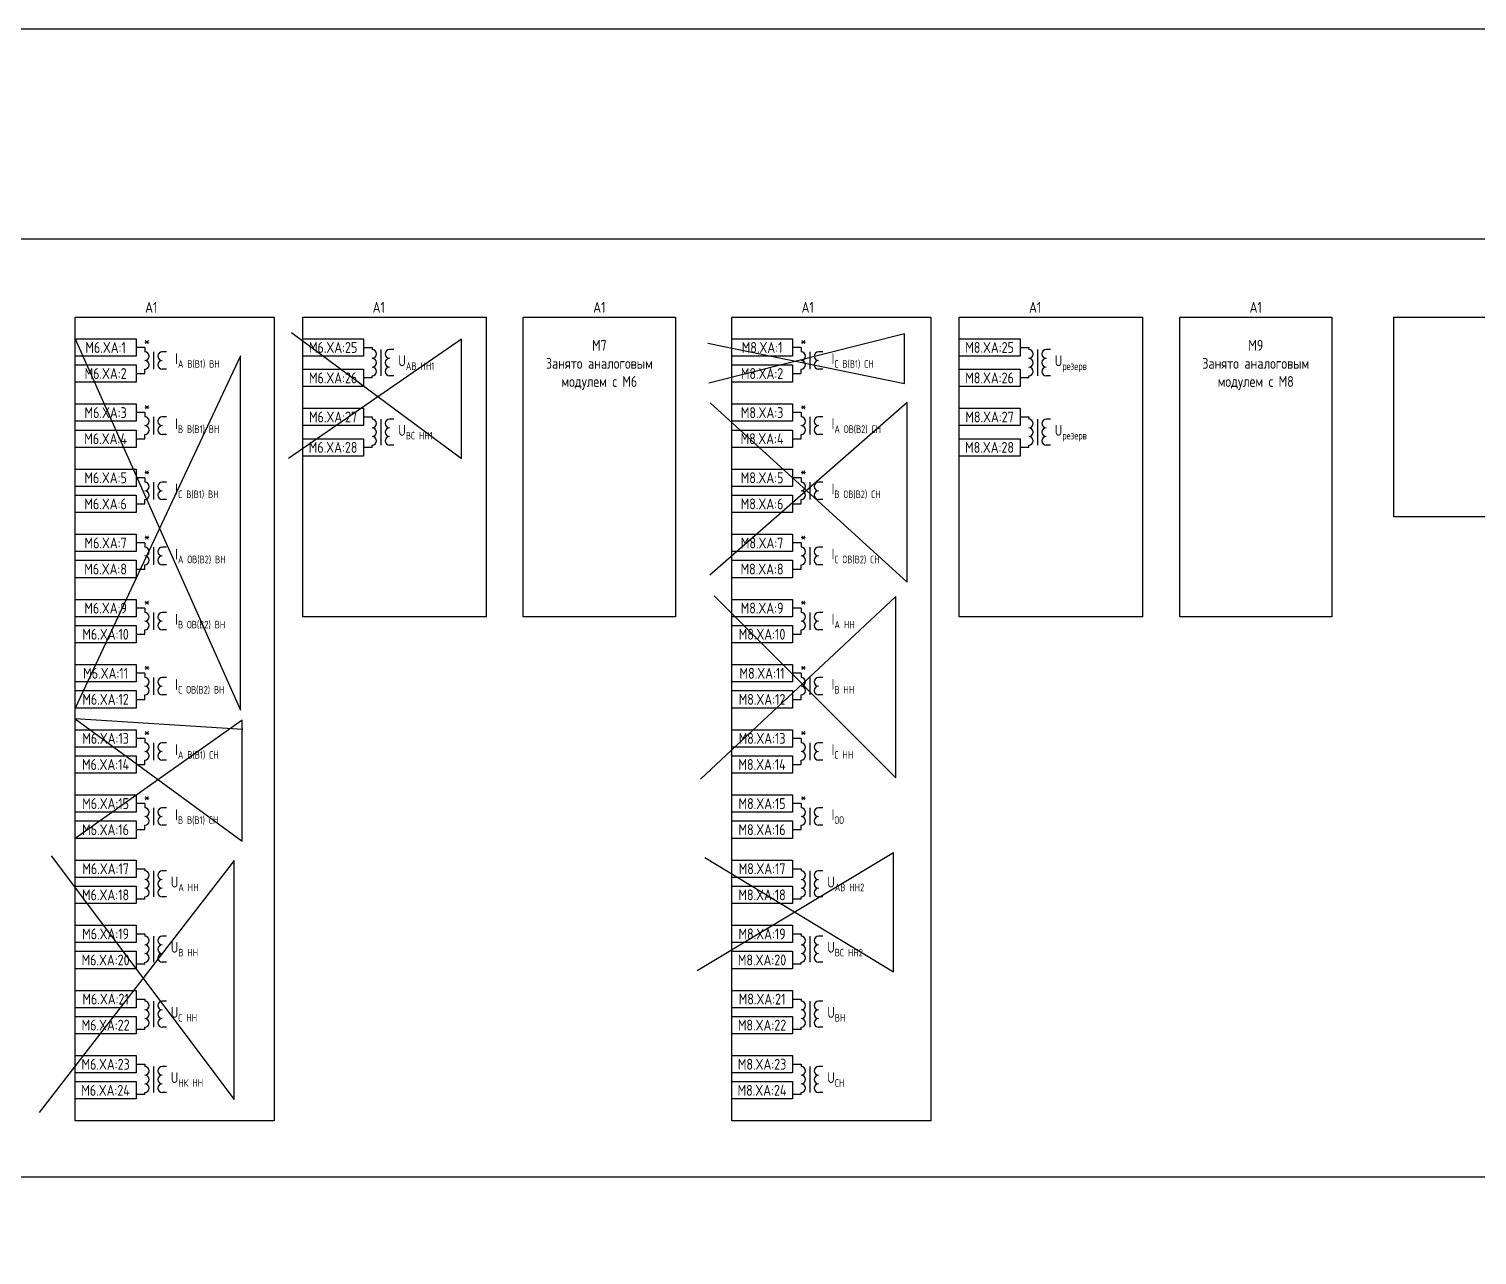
# Model space of a CAD drawing. Header units: millimetres. Extents: x -1117 to 2934, y -90 to 586.
# Drawn here: x 300.9 to 634.3, y 303.8 to 586 of the extents above; entities that cross this region are included whole.
import ezdxf

# ---------------------------------------------------------------- set-up
doc = ezdxf.new("R2010")
doc.units = ezdxf.units.MM
doc.styles.add('Gost_type_A', font='GOST_A.TTF')

msp = doc.modelspace()

# ---------------------------------------------------------------- linework, layer by layer
at = {"color": 6}
for p, q in [((311.59, 514.68), (349.61, 429.19)), ((400.55, 514.56), (360.72, 487.11)), ((361.41, 516.16), (400.55, 487.11)), ((400.55, 487.11), (400.55, 514.56)), ((457.19, 513.7), (502.5, 504.37)), ((502.5, 515.85), (457.42, 504.49)), ((502.5, 504.37), (502.5, 515.85)), ((349.61, 510.77), (311.59, 429.68)), ((349.61, 429.19), (349.61, 510.77)), ((503.09, 500.04), (457.67, 460.24)), ((457.79, 499.91), (503.09, 458.62)), ((503.09, 458.62), (503.09, 500.04)), ((500.52, 455.34), (455.55, 413.31)), ((458.66, 455.47), (500.52, 413.61)), ((500.52, 413.61), (500.52, 455.34)), ((350.17, 424.77), (311.59, 427.18)), ((311.59, 427.18), (350.05, 399.06)), ((350.05, 426.85), (311.59, 399.68)), ((350.05, 399.06), (350.05, 426.85)), ((348.18, 394.55), (303.25, 336.54)), ((306.05, 395.62), (348.18, 339.55)), ((348.18, 339.55), (348.18, 394.55)), ((499.99, 396.31), (454.78, 369.2)), ((456.5, 395.31), (499.99, 368.92)), ((499.99, 368.92), (499.99, 396.31))]:
    msp.add_line(p, q, dxfattribs=at)
for p, q in [((327.59, 512.68), (325.59, 512.68)), ((478.72, 512.68), (476.72, 512.68)), ((325.59, 506.68), (327.59, 506.68)), ((476.72, 506.68), (478.72, 506.68)), ((327.59, 497.68), (325.59, 497.68)), ((478.72, 497.68), (476.72, 497.68)), ((325.59, 491.68), (327.59, 491.68)), ((476.72, 491.68), (478.72, 491.68)), ((327.59, 482.68), (325.59, 482.68)), ((478.72, 482.68), (476.72, 482.68)), ((325.59, 476.68), (327.59, 476.68)), ((476.72, 476.68), (478.72, 476.68)), ((327.59, 467.68), (325.59, 467.68)), ((478.72, 467.68), (476.72, 467.68)), ((325.59, 461.68), (327.59, 461.68)), ((476.72, 461.68), (478.72, 461.68)), ((327.59, 452.68), (325.59, 452.68)), ((478.72, 452.68), (476.72, 452.68)), ((325.59, 446.68), (327.59, 446.68)), ((476.72, 446.68), (478.72, 446.68)), ((327.59, 437.68), (325.59, 437.68)), ((478.72, 437.68), (476.72, 437.68)), ((325.59, 431.68), (327.59, 431.68)), ((476.72, 431.68), (478.72, 431.68)), ((327.59, 422.68), (325.59, 422.68)), ((478.72, 422.68), (476.72, 422.68)), ((325.59, 416.68), (327.59, 416.68)), ((476.72, 416.68), (478.72, 416.68)), ((327.59, 407.68), (325.59, 407.68)), ((478.72, 407.68), (476.72, 407.68)), ((325.59, 401.68), (327.59, 401.68)), ((476.72, 401.68), (478.72, 401.68))]:
    msp.add_line(p, q)
at = {"ltscale": 4}
for p, q in [((327.59, 512.68), (327.59, 511.68)), ((327.59, 512.18), (327.59, 511.68)), ((329.59, 511.68), (329.59, 507.68)), ((329.59, 511.68), (329.59, 507.68)), ((332.59, 511.68), (331.59, 511.68)), ((332.59, 511.68), (331.59, 511.68)), ((377.97, 512.68), (379.97, 512.68)), ((379.97, 512.68), (379.97, 512.18)), ((379.97, 512.68), (379.97, 512.18)), ((381.97, 512.18), (381.97, 508.18)), ((381.97, 510.18), (381.97, 506.18)), ((384.97, 512.18), (383.97, 512.18)), ((478.72, 512.68), (478.72, 511.68)), ((478.72, 512.18), (478.72, 511.68)), ((480.72, 511.68), (480.72, 507.68)), ((480.72, 511.68), (480.72, 507.68)), ((483.72, 511.68), (482.72, 511.68)), ((483.72, 511.68), (482.72, 511.68)), ((529.1, 512.68), (531.1, 512.68)), ((531.1, 512.68), (531.1, 512.18)), ((531.1, 512.68), (531.1, 512.18)), ((533.1, 512.18), (533.1, 508.18)), ((533.1, 510.18), (533.1, 506.18)), ((536.1, 512.18), (535.1, 512.18)), ((327.59, 506.68), (327.59, 507.68)), ((332.59, 507.68), (331.59, 507.68)), ((332.59, 507.68), (331.59, 507.68)), ((478.72, 506.68), (478.72, 507.68)), ((483.72, 507.68), (482.72, 507.68)), ((483.72, 507.68), (482.72, 507.68)), ((379.97, 505.68), (377.97, 505.68)), ((379.97, 505.68), (379.97, 506.18)), ((384.97, 506.18), (383.97, 506.18)), ((531.1, 505.68), (529.1, 505.68)), ((531.1, 505.68), (531.1, 506.18)), ((536.1, 506.18), (535.1, 506.18)), ((327.59, 497.68), (327.59, 496.68)), ((327.59, 497.18), (327.59, 496.68)), ((478.72, 497.68), (478.72, 496.68)), ((478.72, 497.18), (478.72, 496.68)), ((329.59, 496.68), (329.59, 492.68)), ((329.59, 496.68), (329.59, 492.68)), ((332.59, 496.68), (331.59, 496.68)), ((332.59, 496.68), (331.59, 496.68)), ((377.97, 496.68), (379.97, 496.68)), ((379.97, 496.68), (379.97, 496.18)), ((379.97, 496.68), (379.97, 496.18)), ((381.97, 496.18), (381.97, 492.18)), ((381.97, 494.18), (381.97, 490.18)), ((384.97, 496.18), (383.97, 496.18)), ((480.72, 496.68), (480.72, 492.68)), ((480.72, 496.68), (480.72, 492.68)), ((483.72, 496.68), (482.72, 496.68)), ((483.72, 496.68), (482.72, 496.68)), ((529.1, 496.68), (531.1, 496.68)), ((531.1, 496.68), (531.1, 496.18)), ((531.1, 496.68), (531.1, 496.18)), ((533.1, 496.18), (533.1, 492.18)), ((533.1, 494.18), (533.1, 490.18)), ((536.1, 496.18), (535.1, 496.18)), ((327.59, 491.68), (327.59, 492.68)), ((332.59, 492.68), (331.59, 492.68)), ((332.59, 492.68), (331.59, 492.68)), ((379.97, 489.68), (379.97, 490.18)), ((384.97, 490.18), (383.97, 490.18)), ((478.72, 491.68), (478.72, 492.68)), ((483.72, 492.68), (482.72, 492.68)), ((483.72, 492.68), (482.72, 492.68)), ((531.1, 489.68), (531.1, 490.18)), ((536.1, 490.18), (535.1, 490.18)), ((379.97, 489.68), (377.97, 489.68)), ((531.1, 489.68), (529.1, 489.68)), ((327.59, 482.68), (327.59, 481.68)), ((327.59, 482.18), (327.59, 481.68)), ((329.59, 481.68), (329.59, 477.68)), ((329.59, 481.68), (329.59, 477.68)), ((332.59, 481.68), (331.59, 481.68)), ((332.59, 481.68), (331.59, 481.68)), ((478.72, 482.68), (478.72, 481.68)), ((478.72, 482.18), (478.72, 481.68)), ((480.72, 481.68), (480.72, 477.68)), ((480.72, 481.68), (480.72, 477.68)), ((483.72, 481.68), (482.72, 481.68)), ((483.72, 481.68), (482.72, 481.68)), ((327.59, 476.68), (327.59, 477.68)), ((332.59, 477.68), (331.59, 477.68)), ((332.59, 477.68), (331.59, 477.68)), ((478.72, 476.68), (478.72, 477.68)), ((483.72, 477.68), (482.72, 477.68)), ((483.72, 477.68), (482.72, 477.68)), ((327.59, 467.68), (327.59, 466.68)), ((327.59, 467.18), (327.59, 466.68)), ((478.72, 467.68), (478.72, 466.68)), ((478.72, 467.18), (478.72, 466.68)), ((329.59, 466.68), (329.59, 462.68)), ((329.59, 466.68), (329.59, 462.68)), ((332.59, 466.68), (331.59, 466.68)), ((332.59, 466.68), (331.59, 466.68)), ((480.72, 466.68), (480.72, 462.68)), ((480.72, 466.68), (480.72, 462.68)), ((483.72, 466.68), (482.72, 466.68)), ((483.72, 466.68), (482.72, 466.68)), ((327.59, 461.68), (327.59, 462.68)), ((332.59, 462.68), (331.59, 462.68)), ((332.59, 462.68), (331.59, 462.68)), ((478.72, 461.68), (478.72, 462.68)), ((483.72, 462.68), (482.72, 462.68)), ((483.72, 462.68), (482.72, 462.68)), ((327.59, 452.68), (327.59, 451.68)), ((327.59, 452.18), (327.59, 451.68)), ((329.59, 451.68), (329.59, 447.68)), ((329.59, 451.68), (329.59, 447.68)), ((332.59, 451.68), (331.59, 451.68)), ((332.59, 451.68), (331.59, 451.68)), ((478.72, 452.68), (478.72, 451.68)), ((478.72, 452.18), (478.72, 451.68)), ((480.72, 451.68), (480.72, 447.68)), ((480.72, 451.68), (480.72, 447.68)), ((483.72, 451.68), (482.72, 451.68)), ((483.72, 451.68), (482.72, 451.68)), ((327.59, 446.68), (327.59, 447.68)), ((332.59, 447.68), (331.59, 447.68)), ((332.59, 447.68), (331.59, 447.68)), ((478.72, 446.68), (478.72, 447.68)), ((483.72, 447.68), (482.72, 447.68)), ((483.72, 447.68), (482.72, 447.68)), ((327.59, 437.68), (327.59, 436.68)), ((327.59, 437.18), (327.59, 436.68)), ((478.72, 437.68), (478.72, 436.68)), ((478.72, 437.18), (478.72, 436.68)), ((329.59, 436.68), (329.59, 432.68)), ((329.59, 436.68), (329.59, 432.68)), ((332.59, 436.68), (331.59, 436.68)), ((332.59, 436.68), (331.59, 436.68)), ((480.72, 436.68), (480.72, 432.68)), ((480.72, 436.68), (480.72, 432.68)), ((483.72, 436.68), (482.72, 436.68)), ((483.72, 436.68), (482.72, 436.68)), ((327.59, 431.68), (327.59, 432.68)), ((332.59, 432.68), (331.59, 432.68)), ((332.59, 432.68), (331.59, 432.68)), ((478.72, 431.68), (478.72, 432.68)), ((483.72, 432.68), (482.72, 432.68)), ((483.72, 432.68), (482.72, 432.68)), ((327.59, 422.68), (327.59, 421.68)), ((327.59, 422.18), (327.59, 421.68)), ((329.59, 421.68), (329.59, 417.68)), ((329.59, 421.68), (329.59, 417.68)), ((332.59, 421.68), (331.59, 421.68)), ((332.59, 421.68), (331.59, 421.68)), ((478.72, 422.68), (478.72, 421.68)), ((478.72, 422.18), (478.72, 421.68)), ((480.72, 421.68), (480.72, 417.68)), ((480.72, 421.68), (480.72, 417.68)), ((483.72, 421.68), (482.72, 421.68)), ((483.72, 421.68), (482.72, 421.68)), ((327.59, 416.68), (327.59, 417.68)), ((332.59, 417.68), (331.59, 417.68)), ((332.59, 417.68), (331.59, 417.68)), ((478.72, 416.68), (478.72, 417.68)), ((483.72, 417.68), (482.72, 417.68)), ((483.72, 417.68), (482.72, 417.68)), ((327.59, 407.68), (327.59, 406.68)), ((327.59, 407.18), (327.59, 406.68)), ((478.72, 407.68), (478.72, 406.68)), ((478.72, 407.18), (478.72, 406.68)), ((329.59, 406.68), (329.59, 402.68)), ((329.59, 406.68), (329.59, 402.68)), ((332.59, 406.68), (331.59, 406.68)), ((332.59, 406.68), (331.59, 406.68)), ((480.72, 406.68), (480.72, 402.68)), ((480.72, 406.68), (480.72, 402.68)), ((483.72, 406.68), (482.72, 406.68)), ((483.72, 406.68), (482.72, 406.68)), ((327.59, 401.68), (327.59, 402.68)), ((332.59, 402.68), (331.59, 402.68)), ((332.59, 402.68), (331.59, 402.68)), ((478.72, 401.68), (478.72, 402.68)), ((483.72, 402.68), (482.72, 402.68)), ((483.72, 402.68), (482.72, 402.68)), ((325.59, 392.68), (327.59, 392.68)), ((327.59, 392.68), (327.59, 392.18)), ((327.59, 392.68), (327.59, 392.18)), ((329.59, 392.18), (329.59, 388.18)), ((329.59, 390.18), (329.59, 386.18)), ((332.59, 392.18), (331.59, 392.18)), ((476.72, 392.68), (478.72, 392.68)), ((478.72, 392.68), (478.72, 392.18)), ((478.72, 392.68), (478.72, 392.18)), ((480.72, 392.18), (480.72, 388.18)), ((480.72, 390.18), (480.72, 386.18)), ((483.72, 392.18), (482.72, 392.18)), ((327.59, 385.68), (325.59, 385.68)), ((327.59, 385.68), (327.59, 386.18)), ((332.59, 386.18), (331.59, 386.18)), ((478.72, 385.68), (476.72, 385.68)), ((478.72, 385.68), (478.72, 386.18)), ((483.72, 386.18), (482.72, 386.18)), ((325.59, 377.68), (327.59, 377.68)), ((327.59, 377.68), (327.59, 377.18)), ((327.59, 377.68), (327.59, 377.18)), ((329.59, 377.18), (329.59, 373.18)), ((332.59, 377.18), (331.59, 377.18)), ((476.72, 377.68), (478.72, 377.68)), ((478.72, 377.68), (478.72, 377.18)), ((478.72, 377.68), (478.72, 377.18)), ((480.72, 377.18), (480.72, 373.18)), ((483.72, 377.18), (482.72, 377.18)), ((329.59, 375.18), (329.59, 371.18)), ((480.72, 375.18), (480.72, 371.18)), ((327.59, 370.68), (325.59, 370.68)), ((327.59, 370.68), (327.59, 371.18)), ((332.59, 371.18), (331.59, 371.18)), ((478.72, 370.68), (476.72, 370.68)), ((478.72, 370.68), (478.72, 371.18)), ((483.72, 371.18), (482.72, 371.18)), ((325.59, 362.68), (327.59, 362.68)), ((327.59, 362.68), (327.59, 362.18)), ((327.59, 362.68), (327.59, 362.18)), ((329.59, 362.18), (329.59, 358.18)), ((329.59, 360.18), (329.59, 356.18)), ((332.59, 362.18), (331.59, 362.18)), ((476.72, 362.68), (478.72, 362.68)), ((478.72, 362.68), (478.72, 362.18)), ((478.72, 362.68), (478.72, 362.18)), ((480.72, 362.18), (480.72, 358.18)), ((480.72, 360.18), (480.72, 356.18)), ((483.72, 362.18), (482.72, 362.18)), ((327.59, 355.68), (325.59, 355.68)), ((327.59, 355.68), (327.59, 356.18)), ((332.59, 356.18), (331.59, 356.18)), ((478.72, 355.68), (476.72, 355.68)), ((478.72, 355.68), (478.72, 356.18)), ((483.72, 356.18), (482.72, 356.18)), ((325.59, 347.68), (327.59, 347.68)), ((327.59, 347.68), (327.59, 347.18)), ((327.59, 347.68), (327.59, 347.18)), ((329.59, 347.18), (329.59, 343.18)), ((332.59, 347.18), (331.59, 347.18)), ((476.72, 347.68), (478.72, 347.68)), ((478.72, 347.68), (478.72, 347.18)), ((478.72, 347.68), (478.72, 347.18)), ((480.72, 347.18), (480.72, 343.18)), ((483.72, 347.18), (482.72, 347.18)), ((329.59, 345.18), (329.59, 341.18)), ((480.72, 345.18), (480.72, 341.18)), ((327.59, 340.68), (325.59, 340.68)), ((327.59, 340.68), (327.59, 341.18)), ((332.59, 341.18), (331.59, 341.18)), ((478.72, 340.68), (476.72, 340.68)), ((478.72, 340.68), (478.72, 341.18)), ((483.72, 341.18), (482.72, 341.18))]:
    msp.add_line(p, q, dxfattribs=at)
for points in [[(-1117.42, 586), (2934.29, 586), (2934.29, -90), (-1117.42, -90)], [(0, 537.68), (709.33, 537.68), (709.33, 321.68), (0, 321.68)], [(311.59, 519.68), (357.41, 519.68), (357.41, 334.68), (311.59, 334.68)], [(363.97, 519.68), (406.2, 519.68), (406.2, 450.68), (363.97, 450.68)], [(414.75, 519.68), (449.75, 519.68), (449.75, 450.68), (414.75, 450.68)], [(462.72, 519.68), (508.53, 519.68), (508.53, 334.68), (462.72, 334.68)], [(515.1, 519.68), (557.32, 519.68), (557.32, 450.68), (515.1, 450.68)], [(565.87, 519.68), (600.87, 519.68), (600.87, 450.68), (565.87, 450.68)], [(615.13, 519.68), (689.13, 519.68), (689.13, 473.68), (615.13, 473.68)], [(311.59, 514.68), (325.59, 514.68), (325.59, 510.68), (311.59, 510.68)], [(363.97, 514.68), (377.97, 514.68), (377.97, 510.68), (363.97, 510.68)], [(462.72, 514.68), (476.72, 514.68), (476.72, 510.68), (462.72, 510.68)], [(515.1, 514.68), (529.1, 514.68), (529.1, 510.68), (515.1, 510.68)], [(311.59, 508.68), (325.59, 508.68), (325.59, 504.68), (311.59, 504.68)], [(363.97, 507.68), (377.97, 507.68), (377.97, 503.68), (363.97, 503.68)], [(462.72, 508.68), (476.72, 508.68), (476.72, 504.68), (462.72, 504.68)], [(515.1, 507.68), (529.1, 507.68), (529.1, 503.68), (515.1, 503.68)], [(311.59, 499.68), (325.59, 499.68), (325.59, 495.68), (311.59, 495.68)], [(363.97, 498.68), (377.97, 498.68), (377.97, 494.68), (363.97, 494.68)], [(462.72, 499.68), (476.72, 499.68), (476.72, 495.68), (462.72, 495.68)], [(515.1, 498.68), (529.1, 498.68), (529.1, 494.68), (515.1, 494.68)], [(311.59, 493.68), (325.59, 493.68), (325.59, 489.68), (311.59, 489.68)], [(462.72, 493.68), (476.72, 493.68), (476.72, 489.68), (462.72, 489.68)], [(363.97, 491.68), (377.97, 491.68), (377.97, 487.68), (363.97, 487.68)], [(515.1, 491.68), (529.1, 491.68), (529.1, 487.68), (515.1, 487.68)], [(311.59, 484.68), (325.59, 484.68), (325.59, 480.68), (311.59, 480.68)], [(462.72, 484.68), (476.72, 484.68), (476.72, 480.68), (462.72, 480.68)], [(311.59, 478.68), (325.59, 478.68), (325.59, 474.68), (311.59, 474.68)], [(462.72, 478.68), (476.72, 478.68), (476.72, 474.68), (462.72, 474.68)], [(311.59, 469.68), (325.59, 469.68), (325.59, 465.68), (311.59, 465.68)], [(462.72, 469.68), (476.72, 469.68), (476.72, 465.68), (462.72, 465.68)], [(311.59, 463.68), (325.59, 463.68), (325.59, 459.68), (311.59, 459.68)], [(462.72, 463.68), (476.72, 463.68), (476.72, 459.68), (462.72, 459.68)], [(311.59, 454.68), (325.59, 454.68), (325.59, 450.68), (311.59, 450.68)], [(462.72, 454.68), (476.72, 454.68), (476.72, 450.68), (462.72, 450.68)], [(311.59, 448.68), (325.59, 448.68), (325.59, 444.68), (311.59, 444.68)], [(462.72, 448.68), (476.72, 448.68), (476.72, 444.68), (462.72, 444.68)], [(311.59, 439.68), (325.59, 439.68), (325.59, 435.68), (311.59, 435.68)], [(462.72, 439.68), (476.72, 439.68), (476.72, 435.68), (462.72, 435.68)], [(311.59, 433.68), (325.59, 433.68), (325.59, 429.68), (311.59, 429.68)], [(462.72, 433.68), (476.72, 433.68), (476.72, 429.68), (462.72, 429.68)], [(311.59, 424.68), (325.59, 424.68), (325.59, 420.68), (311.59, 420.68)], [(462.72, 424.68), (476.72, 424.68), (476.72, 420.68), (462.72, 420.68)], [(311.59, 418.68), (325.59, 418.68), (325.59, 414.68), (311.59, 414.68)], [(462.72, 418.68), (476.72, 418.68), (476.72, 414.68), (462.72, 414.68)], [(311.59, 409.68), (325.59, 409.68), (325.59, 405.68), (311.59, 405.68)], [(462.72, 409.68), (476.72, 409.68), (476.72, 405.68), (462.72, 405.68)], [(311.59, 403.68), (325.59, 403.68), (325.59, 399.68), (311.59, 399.68)], [(462.72, 403.68), (476.72, 403.68), (476.72, 399.68), (462.72, 399.68)], [(311.59, 394.68), (325.59, 394.68), (325.59, 390.68), (311.59, 390.68)], [(462.72, 394.68), (476.72, 394.68), (476.72, 390.68), (462.72, 390.68)], [(311.59, 388.68), (325.59, 388.68), (325.59, 384.68), (311.59, 384.68)], [(462.72, 388.68), (476.72, 388.68), (476.72, 384.68), (462.72, 384.68)], [(311.59, 379.68), (325.59, 379.68), (325.59, 375.68), (311.59, 375.68)], [(462.72, 379.68), (476.72, 379.68), (476.72, 375.68), (462.72, 375.68)], [(311.59, 373.68), (325.59, 373.68), (325.59, 369.68), (311.59, 369.68)], [(462.72, 373.68), (476.72, 373.68), (476.72, 369.68), (462.72, 369.68)], [(311.59, 364.68), (325.59, 364.68), (325.59, 360.68), (311.59, 360.68)], [(462.72, 364.68), (476.72, 364.68), (476.72, 360.68), (462.72, 360.68)], [(311.59, 358.68), (325.59, 358.68), (325.59, 354.68), (311.59, 354.68)], [(462.72, 358.68), (476.72, 358.68), (476.72, 354.68), (462.72, 354.68)], [(311.59, 349.68), (325.59, 349.68), (325.59, 345.68), (311.59, 345.68)], [(462.72, 349.68), (476.72, 349.68), (476.72, 345.68), (462.72, 345.68)], [(311.59, 343.68), (325.59, 343.68), (325.59, 339.68), (311.59, 339.68)], [(462.72, 343.68), (476.72, 343.68), (476.72, 339.68), (462.72, 339.68)]]:
    msp.add_lwpolyline(points, close=True)
for centre, start, end in [((327.59, 510.68), 270, 90), ((327.59, 510.68), 270, 90), ((331.59, 510.68), 90, 270), ((331.59, 510.68), 90, 270), ((379.97, 511.18), 270, 90), ((379.97, 509.18), 270, 90), ((383.97, 511.18), 90, 270), ((383.97, 511.18), 90, 270), ((383.97, 509.18), 90, 270), ((383.97, 509.18), 90, 270), ((478.72, 510.68), 270, 90), ((478.72, 510.68), 270, 90), ((482.72, 510.68), 90, 270), ((482.72, 510.68), 90, 270), ((531.1, 511.18), 270, 90), ((531.1, 509.18), 270, 90), ((535.1, 511.18), 90, 270), ((535.1, 511.18), 90, 270), ((535.1, 509.18), 90, 270), ((535.1, 509.18), 90, 270), ((327.59, 508.68), 270, 90), ((327.59, 508.68), 270, 90), ((331.59, 508.68), 90, 270), ((331.59, 508.68), 90, 270), ((379.97, 507.18), 270, 90), ((383.97, 507.18), 90, 270), ((478.72, 508.68), 270, 90), ((478.72, 508.68), 270, 90), ((482.72, 508.68), 90, 270), ((482.72, 508.68), 90, 270), ((531.1, 507.18), 270, 90), ((535.1, 507.18), 90, 270), ((327.59, 495.68), 270, 90), ((327.59, 495.68), 270, 90), ((327.59, 493.68), 270, 90), ((327.59, 493.68), 270, 90), ((331.59, 495.68), 90, 270), ((331.59, 495.68), 90, 270), ((331.59, 493.68), 90, 270), ((331.59, 493.68), 90, 270), ((379.97, 495.18), 270, 90), ((379.97, 493.18), 270, 90), ((383.97, 495.18), 90, 270), ((383.97, 495.18), 90, 270), ((383.97, 493.18), 90, 270), ((383.97, 493.18), 90, 270), ((478.72, 495.68), 270, 90), ((478.72, 495.68), 270, 90), ((478.72, 493.68), 270, 90), ((478.72, 493.68), 270, 90), ((482.72, 495.68), 90, 270), ((482.72, 495.68), 90, 270), ((482.72, 493.68), 90, 270), ((482.72, 493.68), 90, 270), ((531.1, 495.18), 270, 90), ((531.1, 493.18), 270, 90), ((535.1, 495.18), 90, 270), ((535.1, 495.18), 90, 270), ((535.1, 493.18), 90, 270), ((535.1, 493.18), 90, 270), ((379.97, 491.18), 270, 90), ((383.97, 491.18), 90, 270), ((531.1, 491.18), 270, 90), ((535.1, 491.18), 90, 270), ((327.59, 480.68), 270, 90), ((327.59, 480.68), 270, 90), ((331.59, 480.68), 90, 270), ((331.59, 480.68), 90, 270), ((478.72, 480.68), 270, 90), ((478.72, 480.68), 270, 90), ((482.72, 480.68), 90, 270), ((482.72, 480.68), 90, 270), ((327.59, 478.68), 270, 90), ((327.59, 478.68), 270, 90), ((331.59, 478.68), 90, 270), ((331.59, 478.68), 90, 270), ((478.72, 478.68), 270, 90), ((478.72, 478.68), 270, 90), ((482.72, 478.68), 90, 270), ((482.72, 478.68), 90, 270), ((327.59, 465.68), 270, 90), ((327.59, 465.68), 270, 90), ((327.59, 463.68), 270, 90), ((327.59, 463.68), 270, 90), ((331.59, 465.68), 90, 270), ((331.59, 465.68), 90, 270), ((331.59, 463.68), 90, 270), ((331.59, 463.68), 90, 270), ((478.72, 465.68), 270, 90), ((478.72, 465.68), 270, 90), ((478.72, 463.68), 270, 90), ((478.72, 463.68), 270, 90), ((482.72, 465.68), 90, 270), ((482.72, 465.68), 90, 270), ((482.72, 463.68), 90, 270), ((482.72, 463.68), 90, 270), ((327.59, 450.68), 270, 90), ((327.59, 450.68), 270, 90), ((331.59, 450.68), 90, 270), ((331.59, 450.68), 90, 270), ((478.72, 450.68), 270, 90), ((478.72, 450.68), 270, 90), ((482.72, 450.68), 90, 270), ((482.72, 450.68), 90, 270), ((327.59, 448.68), 270, 90), ((327.59, 448.68), 270, 90), ((331.59, 448.68), 90, 270), ((331.59, 448.68), 90, 270), ((478.72, 448.68), 270, 90), ((478.72, 448.68), 270, 90), ((482.72, 448.68), 90, 270), ((482.72, 448.68), 90, 270), ((327.59, 435.68), 270, 90), ((327.59, 435.68), 270, 90), ((327.59, 433.68), 270, 90), ((327.59, 433.68), 270, 90), ((331.59, 435.68), 90, 270), ((331.59, 435.68), 90, 270), ((331.59, 433.68), 90, 270), ((331.59, 433.68), 90, 270), ((478.72, 435.68), 270, 90), ((478.72, 435.68), 270, 90), ((478.72, 433.68), 270, 90), ((478.72, 433.68), 270, 90), ((482.72, 435.68), 90, 270), ((482.72, 435.68), 90, 270), ((482.72, 433.68), 90, 270), ((482.72, 433.68), 90, 270), ((327.59, 420.68), 270, 90), ((327.59, 420.68), 270, 90), ((331.59, 420.68), 90, 270), ((331.59, 420.68), 90, 270), ((478.72, 420.68), 270, 90), ((478.72, 420.68), 270, 90), ((482.72, 420.68), 90, 270), ((482.72, 420.68), 90, 270), ((327.59, 418.68), 270, 90), ((327.59, 418.68), 270, 90), ((331.59, 418.68), 90, 270), ((331.59, 418.68), 90, 270), ((478.72, 418.68), 270, 90), ((478.72, 418.68), 270, 90), ((482.72, 418.68), 90, 270), ((482.72, 418.68), 90, 270), ((327.59, 405.68), 270, 90), ((327.59, 405.68), 270, 90), ((327.59, 403.68), 270, 90), ((327.59, 403.68), 270, 90), ((331.59, 405.68), 90, 270), ((331.59, 405.68), 90, 270), ((331.59, 403.68), 90, 270), ((331.59, 403.68), 90, 270), ((478.72, 405.68), 270, 90), ((478.72, 405.68), 270, 90), ((478.72, 403.68), 270, 90), ((478.72, 403.68), 270, 90), ((482.72, 405.68), 90, 270), ((482.72, 405.68), 90, 270), ((482.72, 403.68), 90, 270), ((482.72, 403.68), 90, 270), ((327.59, 391.18), 270, 90), ((327.59, 389.18), 270, 90), ((331.59, 391.18), 90, 270), ((331.59, 391.18), 90, 270), ((331.59, 389.18), 90, 270), ((331.59, 389.18), 90, 270), ((478.72, 391.18), 270, 90), ((478.72, 389.18), 270, 90), ((482.72, 391.18), 90, 270), ((482.72, 391.18), 90, 270), ((482.72, 389.18), 90, 270), ((482.72, 389.18), 90, 270), ((327.59, 387.18), 270, 90), ((331.59, 387.18), 90, 270), ((478.72, 387.18), 270, 90), ((482.72, 387.18), 90, 270), ((327.59, 376.18), 270, 90), ((331.59, 376.18), 90, 270), ((331.59, 376.18), 90, 270), ((478.72, 376.18), 270, 90), ((482.72, 376.18), 90, 270), ((482.72, 376.18), 90, 270), ((327.59, 374.18), 270, 90), ((331.59, 374.18), 90, 270), ((331.59, 374.18), 90, 270), ((478.72, 374.18), 270, 90), ((482.72, 374.18), 90, 270), ((482.72, 374.18), 90, 270), ((327.59, 372.18), 270, 90), ((331.59, 372.18), 90, 270), ((478.72, 372.18), 270, 90), ((482.72, 372.18), 90, 270), ((327.59, 361.18), 270, 90), ((327.59, 359.18), 270, 90), ((331.59, 361.18), 90, 270), ((331.59, 361.18), 90, 270), ((331.59, 359.18), 90, 270), ((331.59, 359.18), 90, 270), ((478.72, 361.18), 270, 90), ((478.72, 359.18), 270, 90), ((482.72, 361.18), 90, 270), ((482.72, 361.18), 90, 270), ((482.72, 359.18), 90, 270), ((482.72, 359.18), 90, 270), ((327.59, 357.18), 270, 90), ((331.59, 357.18), 90, 270), ((478.72, 357.18), 270, 90), ((482.72, 357.18), 90, 270), ((327.59, 346.18), 270, 90), ((331.59, 346.18), 90, 270), ((331.59, 346.18), 90, 270), ((478.72, 346.18), 270, 90), ((482.72, 346.18), 90, 270), ((482.72, 346.18), 90, 270), ((327.59, 344.18), 270, 90), ((331.59, 344.18), 90, 270), ((331.59, 344.18), 90, 270), ((478.72, 344.18), 270, 90), ((482.72, 344.18), 90, 270), ((482.72, 344.18), 90, 270), ((327.59, 342.18), 270, 90), ((331.59, 342.18), 90, 270), ((478.72, 342.18), 270, 90), ((482.72, 342.18), 90, 270)]:
    msp.add_arc(centre, 1, start, end, dxfattribs=at)

# ---------------------------------------------------------------- texts
at = {"char_height": 2.5, "width": 35, "attachment_point": 8, "line_spacing_factor": 0.9, "style": 'Gost_type_A'}
for insert in [(329.09, 520.68), (381.47, 520.68), (432.25, 520.68), (480.22, 520.68), (532.6, 520.68), (583.37, 520.68)]:
    msp.add_mtext('A1', dxfattribs=dict(at, insert=insert))
at = {"char_height": 2.5, "style": 'Gost_type_A'}
for s, insert, width, attachment_point in [('M6.XA:1', (318.59, 512.68), 14, 5), ('*', (328.09, 514.18), 3, 5), ('M6.XA:25', (370.97, 512.68), 14, 5), ('M7\\PЗанято аналоговым модулем с М6', (432.25, 508.68), 35, 5), ('M8.XA:1', (469.72, 512.68), 14, 5), ('*', (479.22, 514.18), 3, 5), ('M8.XA:25', (522.1, 512.68), 14, 5), ('M9\\PЗанято аналоговым модулем с М8', (583.37, 508.68), 35, 5), ('\\A1;I{\\H0.7x;\\S^ A В(В1) ВН;}', (334.59, 509.68), 8, 4), ('\\A1;U{\\H0.7x;\\S^ АВ НН1;}', (385.97, 509.18), 12, 4), ('\\A1;I{\\H0.7x;\\S^ С В(В1) СН;}', (485.72, 509.68), 8, 4), ('\\A1;U{\\H0.7x;\\S^ резерв;}', (537.1, 509.18), 12, 4), ('M6.XA:2', (318.58, 506.68), 14.018, 5), ('M6.XA:26', (370.96, 505.68), 14.018, 5), ('M8.XA:2', (469.71, 506.68), 14.018, 5), ('M8.XA:26', (522.09, 505.68), 14.018, 5), ('M6.XA:3', (318.59, 497.68), 14, 5), ('*', (328.09, 499.18), 3, 5), ('M6.XA:27', (370.96, 496.68), 14.018, 5), ('M8.XA:3', (469.72, 497.68), 14, 5), ('*', (479.22, 499.18), 3, 5), ('M8.XA:27', (522.09, 496.68), 14.018, 5), ('\\A1;I{\\H0.7x;\\S^ В В(В1) ВН;}', (334.59, 494.68), 8, 4), ('\\A1;U{\\H0.7x;\\S^ ВС НН1;}', (385.97, 493.18), 12, 4), ('\\A1;I{\\H0.7x;\\S^ А ОВ(В2) СН;}', (485.72, 494.68), 8, 4), ('\\A1;U{\\H0.7x;\\S^ резерв;}', (537.1, 493.18), 12, 4), ('M6.XA:4', (318.58, 491.67), 14.018, 5), ('M6.XA:28', (370.96, 489.68), 14.018, 5), ('M8.XA:4', (469.71, 491.67), 14.018, 5), ('M8.XA:28', (522.09, 489.68), 14.018, 5), ('M6.XA:5', (318.59, 482.68), 14, 5), ('*', (328.09, 484.18), 3, 5), ('M8.XA:5', (469.72, 482.68), 14, 5), ('*', (479.22, 484.18), 3, 5), ('\\A1;I{\\H0.7x;\\S^ C В(В1) ВН;}', (334.59, 479.68), 8, 4), ('\\A1;I{\\H0.7x;\\S^ В ОВ(В2) СН;}', (485.72, 479.68), 8, 4), ('M6.XA:6', (318.58, 476.67), 14.018, 5), ('M8.XA:6', (469.71, 476.67), 14.018, 5), ('M6.XA:7', (318.59, 467.68), 14, 5), ('*', (328.09, 469.18), 3, 5), ('M8.XA:7', (469.72, 467.68), 14, 5), ('*', (479.22, 469.18), 3, 5), ('\\A1;I{\\H0.7x;\\S^ A ОВ(В2) ВН;}', (334.59, 464.68), 8, 4), ('\\A1;I{\\H0.7x;\\S^ С ОВ(В2) СН;}', (485.72, 464.68), 8, 4), ('M6.XA:8', (318.58, 461.67), 14.018, 5), ('M8.XA:8', (469.71, 461.67), 14.018, 5), ('M6.XA:9', (318.59, 452.68), 14, 5), ('*', (328.09, 454.18), 3, 5), ('M8.XA:9', (469.72, 452.68), 14, 5), ('*', (479.22, 454.18), 3, 5), ('\\A1;I{\\H0.7x;\\S^ В ОВ(В2) ВН;}', (334.59, 449.68), 8, 4), ('\\A1;I{\\H0.7x;\\S^ А НН;}', (485.72, 449.68), 8, 4), ('M6.XA:10', (318.58, 446.67), 14.018, 5), ('M8.XA:10', (469.71, 446.67), 14.018, 5), ('M6.XA:11', (318.59, 437.68), 14, 5), ('*', (328.09, 439.18), 3, 5), ('M8.XA:11', (469.72, 437.68), 14, 5), ('*', (479.22, 439.18), 3, 5), ('\\A1;I{\\H0.7x;\\S^ C ОВ(В2) ВН;}', (334.59, 434.68), 8, 4), ('\\A1;I{\\H0.7x;\\S^ В НН;}', (485.72, 434.68), 8, 4), ('M6.XA:12', (318.58, 431.68), 14.018, 5), ('M8.XA:12', (469.71, 431.68), 14.018, 5), ('M6.XA:13', (318.59, 422.68), 14, 5), ('*', (328.09, 424.18), 3, 5), ('M8.XA:13', (469.72, 422.68), 14, 5), ('*', (479.22, 424.18), 3, 5), ('\\A1;I{\\H0.7x;\\S^ А В(В1) СН;}', (334.59, 419.68), 8, 4), ('\\A1;I{\\H0.7x;\\S^ С НН;}', (485.72, 419.68), 8, 4), ('M6.XA:14', (318.58, 416.68), 14.018, 5), ('M8.XA:14', (469.71, 416.68), 14.018, 5), ('M6.XA:15', (318.59, 407.68), 14, 5), ('*', (328.09, 409.18), 3, 5), ('M8.XA:15', (469.72, 407.68), 14, 5), ('*', (479.22, 409.18), 3, 5), ('\\A1;I{\\H0.7x;\\S^ В В(В1) СН;}', (334.59, 404.68), 8, 4), ('\\A1;I{\\H0.7x;\\S^ ОО;}', (485.72, 404.68), 8, 4), ('M6.XA:16', (318.58, 401.67), 14.018, 5), ('M8.XA:16', (469.71, 401.67), 14.018, 5), ('M6.XA:17', (318.59, 392.68), 14, 5), ('M8.XA:17', (469.72, 392.68), 14, 5), ('\\A1;U{\\H0.7x;\\S^ A НН;}', (333.59, 389.18), 12, 4), ('\\A1;U{\\H0.7x;\\S^ AВ НН2;}', (484.72, 389.18), 12, 4), ('M6.XA:18', (318.58, 386.67), 14.018, 5), ('M8.XA:18', (469.71, 386.67), 14.018, 5), ('M6.XA:19', (318.59, 377.68), 14, 5), ('M8.XA:19', (469.72, 377.68), 14, 5), ('\\A1;U{\\H0.7x;\\S^ В НН;}', (333.59, 374.18), 12, 4), ('\\A1;U{\\H0.7x;\\S^ ВС НН2;}', (484.72, 374.18), 12, 4), ('M6.XA:20', (318.58, 371.67), 14.018, 5), ('M8.XA:20', (469.71, 371.67), 14.018, 5), ('M6.XA:21', (318.59, 362.68), 14, 5), ('M8.XA:21', (469.72, 362.68), 14, 5), ('\\A1;U{\\H0.7x;\\S^ С НН;}', (333.59, 359.18), 12, 4), ('\\A1;U{\\H0.7x;\\S^ ВН;}', (484.72, 359.18), 12, 4), ('M6.XA:22', (318.58, 356.68), 14.018, 5), ('M8.XA:22', (469.71, 356.68), 14.018, 5), ('M6.XA:23', (318.59, 347.68), 14, 5), ('M8.XA:23', (469.72, 347.68), 14, 5), ('\\A1;U{\\H0.7x;\\S^ НК НН;}', (333.59, 344.18), 12, 4), ('\\A1;U{\\H0.7x;\\S^ СН;}', (484.72, 344.18), 12, 4), ('M6.XA:24', (318.58, 341.67), 14.018, 5), ('M8.XA:24', (469.71, 341.67), 14.018, 5)]:
    msp.add_mtext(s, dxfattribs=dict(at, insert=insert, width=width, attachment_point=attachment_point))

doc.saveas('drawing.dxf')
